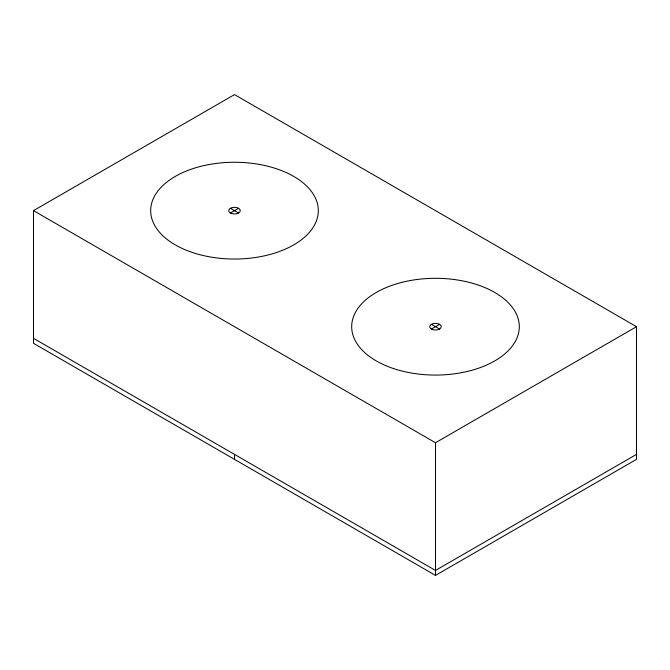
<?xml version="1.0" encoding="UTF-8"?>
<svg xmlns="http://www.w3.org/2000/svg" width="670" height="670" viewBox="0 0 670 670"><rect width="100%" height="100%" fill="white"/><g stroke="black" fill="none" stroke-linecap="round" stroke-linejoin="round"><path stroke-width="1" d="M33.5 210.64L234.5 94.596L636.5 326.692L636.5 459.36L435.5 575.404L33.5 343.308L33.5 210.64L435.5 442.736L636.5 326.692M230.413 213.001L238.587 208.286M431.413 329.045L439.587 324.33M636.5 454.386L435.5 570.43L33.5 338.333M230.413 208.286L238.587 213.001M431.413 324.33L439.587 329.045M435.5 442.736L435.5 575.404M234.5 454.386L234.5 459.36M192.6 252.548A83.809 48.382 0 0 0 318.309 210.64A83.809 48.382 0 0 0 192.6 168.739A83.809 48.382 0 0 0 192.6 252.548M393.6 368.592A83.809 48.382 0 0 0 519.309 326.692A83.809 48.382 0 0 0 393.6 284.784A83.809 48.382 0 0 0 393.6 368.592M432.611 329.581A5.779 3.333 0 0 0 441.279 326.692A5.779 3.333 0 0 0 432.611 323.803A5.779 3.333 0 0 0 432.611 329.581M231.611 213.529A5.779 3.333 0 0 0 240.279 210.64A5.779 3.333 0 0 0 231.611 207.75A5.779 3.333 0 0 0 231.611 213.529"/></g></svg>
